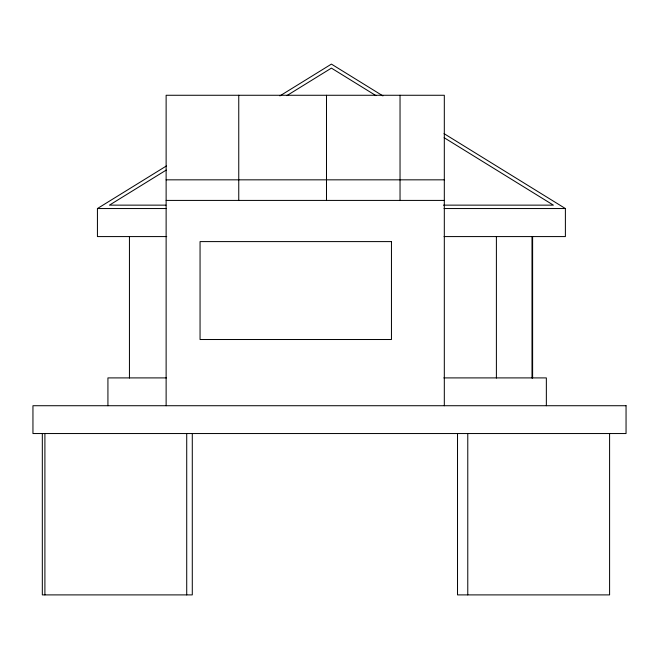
<?xml version="1.0" encoding="UTF-8"?>
<svg xmlns="http://www.w3.org/2000/svg" width="659" height="659" viewBox="0 0 659 659"><rect width="100%" height="100%" fill="white"/><g stroke="black" fill="none" stroke-linecap="round" stroke-linejoin="round"><path stroke-width="0.99" d="M326.493 95.267L326.493 200.418M400.038 95.267L400.038 200.418M166.727 236.581L97.433 236.581L97.433 208.541L166.398 165.969M279.902 95.901L331.411 64.104L382.92 95.901M166.241 170.071L109.443 205.138L165.961 205.138M286.838 95.629L331.411 68.116L375.976 95.629M166.126 179.833L444.314 179.833M166.126 200.418L444.314 200.418M443.416 205.138L553.379 205.138L444.141 137.706M97.433 208.541L166.34 208.541M444.026 208.541L565.389 208.541L565.389 236.581L444.026 236.581M166.373 377.904L107.928 377.904L107.928 405.722M443.812 377.904L546.352 377.904L546.352 405.722M444.034 133.629L565.389 208.541M609.591 433.54L609.591 594.896L457.519 594.896L457.519 433.54M532.612 236.581L532.612 378.044M532.002 236.581L532.002 378.044M496.392 236.581L496.392 378.044M467.775 433.54L467.775 594.896M444.314 405.722L444.314 95.267L166.126 95.267L166.126 405.722M238.756 95.267L238.756 200.418M192.288 433.54L192.288 594.896L42.324 594.896L42.324 433.54M186.719 433.54L186.719 594.896M129.444 236.581L129.444 378.044M44.903 433.54L44.903 594.896M391.454 241.598L200.056 241.598L200.056 339.517L391.454 339.517L391.454 241.598M626.05 405.722L32.95 405.722L32.95 433.54L626.05 433.54L626.05 405.722"/></g></svg>
